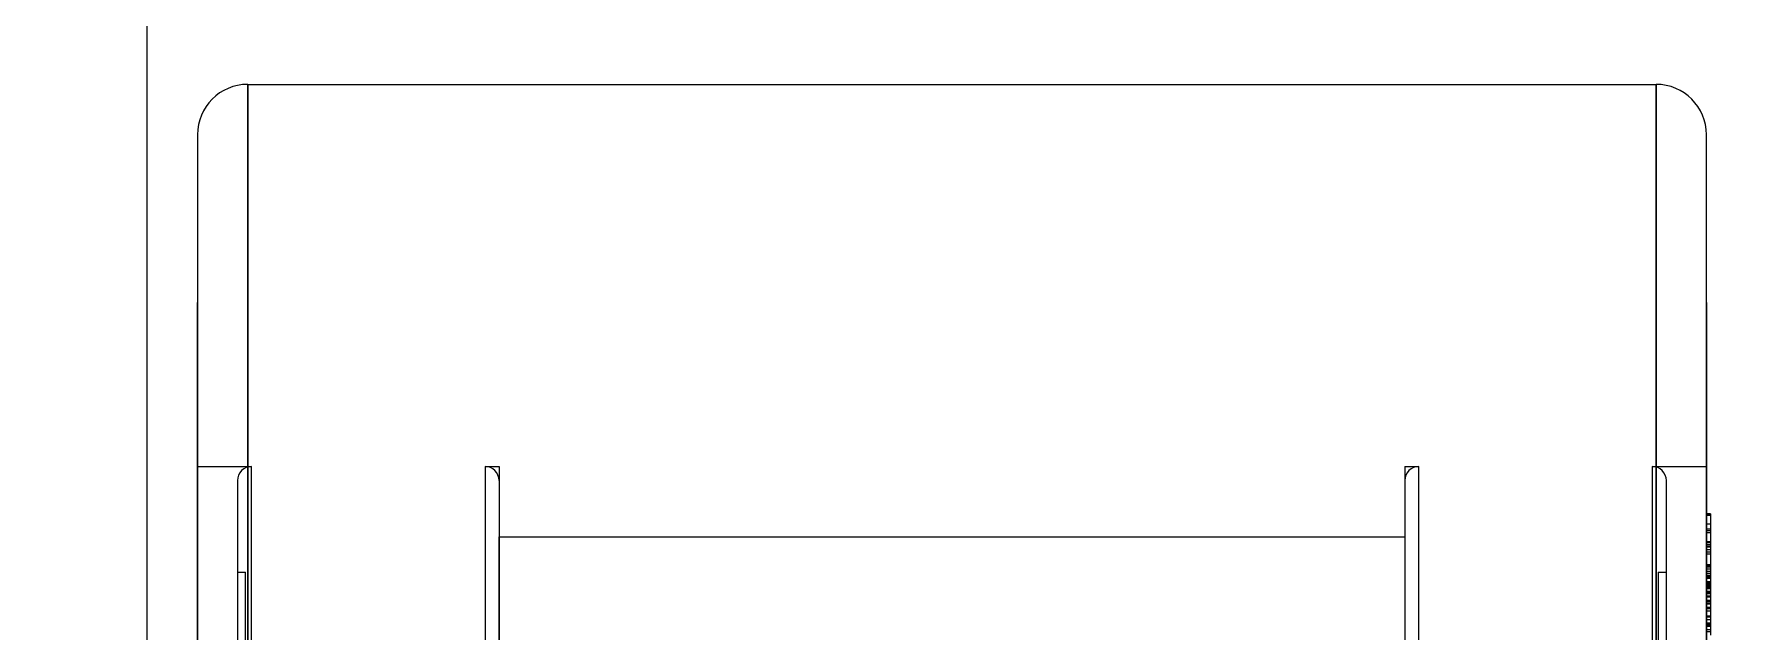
# Model space of a CAD drawing. Header units: millimetres. Extents: x -50460 to 50460, y -35640 to 35640.
# Drawn here: x -33342.3 to -33257.5, y 26542.2 to 26571.9 of the extents above; entities that cross this region are included whole.
import ezdxf

# ---------------------------------------------------------------- set-up
doc = ezdxf.new("R2010")
doc.units = ezdxf.units.MM
doc.set_wipeout_variables(frame=1)
for name, color, linetype, lineweight in [('EB0', 7, 'Continuous', 15), ('尺寸线层', 4, 'Continuous', 18), ('粗实线层', 7, 'Continuous', 15), ('粗实线层_1', 7, 'Continuous', 15), ('细实线层', 3, 'Continuous', 18)]:
    doc.layers.add(name, color=color, linetype=linetype, lineweight=lineweight)

# ---------------------------------------------------------------- blocks, each defined once
blk = doc.blocks.new('*X999')
at = {"layer": '粗实线层'}
blk.add_line((0, 177), (0, 10), dxfattribs=at)
blk = doc.blocks.new('*X997')
at = {"layer": '粗实线层_1'}
blk.add_blockref('*X999', (-101, 39.5), dxfattribs=at)
blk = doc.blocks.new('*X1003')
at = {"layer": '粗实线层'}
for p, q in [((-73.49, 42.5), (-73.49, 85)), ((-73.49, 85), (-73.49, 42.5)), ((-73.49, 85), (-3.51, 85)), ((-3.51, 42.5), (-3.51, 85)), ((-3.51, 85), (-3.51, 42.5)), ((-75.99, 82.5), (-75.99, 42.5)), ((-1.01, 42.5), (-1.01, 82.5)), ((-76, 74.15), (-76, 42.5)), ((-76, 74.15), (-75.99, 74.15)), ((-1.01, 74.15), (-1, 74.15)), ((-1, 74.15), (-1, 63.653)), ((-76, 66), (-73.3, 66)), ((-73.3, 42.5), (-73.3, 66)), ((-61.7, 66), (-61.7, 42.5)), ((-61.7, 66), (-61, 66)), ((-61, 66), (-61, 42.5)), ((-16, 66), (-16, 42.5)), ((-16, 66), (-15.3, 66)), ((-15.3, 42.5), (-15.3, 66)), ((-3.7, 66), (-3.7, 42.5)), ((-3.7, 66), (-1, 66)), ((-74, 65.3), (-74, 42.5)), ((-3, 42.5), (-3, 65.3)), ((-0.993, 63.653), (-1.01, 63.653)), ((-1, 63.653), (-1, 53.858)), ((-0.977, 63.653), (-0.993, 63.653)), ((-0.96, 63.653), (-0.977, 63.653)), ((-0.943, 63.653), (-0.96, 63.653)), ((-0.927, 63.653), (-0.943, 63.653)), ((-0.91, 63.653), (-0.927, 63.653)), ((-0.893, 63.653), (-0.91, 63.653)), ((-0.877, 63.653), (-0.893, 63.653)), ((-0.86, 63.653), (-0.877, 63.653)), ((-0.843, 63.653), (-0.86, 63.653)), ((-0.827, 63.653), (-0.843, 63.653)), ((-0.81, 63.653), (-0.827, 63.653)), ((-0.81, 63.653), (-0.81, 63.652)), ((-0.81, 63.652), (-0.81, 63.651)), ((-0.81, 63.651), (-0.81, 63.648)), ((-0.81, 63.648), (-0.81, 63.644)), ((-0.81, 63.644), (-0.81, 63.639)), ((-0.81, 63.639), (-0.81, 63.634)), ((-0.81, 63.607), (-1.01, 63.607)), ((-0.81, 63.567), (-1.01, 63.567)), ((-0.81, 63.134), (-1.01, 63.134)), ((-0.993, 62.883), (-1.01, 62.883)), ((-0.81, 62.88), (-1.01, 62.88)), ((-0.81, 62.801), (-1.01, 62.801)), ((-0.977, 62.883), (-0.993, 62.883)), ((-0.96, 62.883), (-0.977, 62.883)), ((-0.943, 62.883), (-0.96, 62.883)), ((-0.927, 62.883), (-0.943, 62.883)), ((-0.91, 62.883), (-0.927, 62.883)), ((-0.893, 62.883), (-0.91, 62.883)), ((-0.877, 62.883), (-0.893, 62.883)), ((-0.86, 62.883), (-0.877, 62.883)), ((-0.843, 62.883), (-0.86, 62.883)), ((-0.827, 62.883), (-0.843, 62.883)), ((-0.81, 62.883), (-0.827, 62.883)), ((-0.81, 63.634), (-0.81, 63.627)), ((-0.81, 63.627), (-0.81, 63.62)), ((-0.81, 63.62), (-0.81, 63.612)), ((-0.81, 63.612), (-0.81, 63.604)), ((-0.81, 63.604), (-0.81, 63.595)), ((-0.81, 63.595), (-0.81, 63.586)), ((-0.81, 63.586), (-0.81, 63.576)), ((-0.81, 63.576), (-0.81, 63.567)), ((-0.81, 63.567), (-0.81, 62.25)), ((-0.81, 62.883), (-0.81, 62.883)), ((-0.81, 62.883), (-0.81, 62.881)), ((-0.81, 62.881), (-0.81, 62.879)), ((-0.81, 62.879), (-0.81, 62.876)), ((-0.81, 62.876), (-0.81, 62.872)), ((-0.81, 62.872), (-0.81, 62.867)), ((-0.81, 62.867), (-0.81, 62.861)), ((-0.81, 62.861), (-0.81, 62.854)), ((-0.81, 62.854), (-0.81, 62.847)), ((-0.81, 62.847), (-0.81, 62.838)), ((-0.81, 62.838), (-0.81, 62.828)), ((-0.81, 62.828), (-0.81, 62.818)), ((-0.81, 62.818), (-0.81, 62.806)), ((-0.81, 62.806), (-0.81, 62.794)), ((-0.81, 62.794), (-0.81, 62.781)), ((-61, 42.5), (-61, 62.5)), ((-61, 62.5), (-16, 62.5)), ((-16, 62.5), (-16, 42.5)), ((-0.81, 62.705), (-1.01, 62.705)), ((-0.81, 62.25), (-1.01, 62.25)), ((-0.81, 62.203), (-1.01, 62.203)), ((-0.81, 62.106), (-1.01, 62.106)), ((-0.993, 62.024), (-1.01, 62.024)), ((-0.81, 61.989), (-1.01, 61.989)), ((-0.977, 62.024), (-0.993, 62.024)), ((-0.96, 62.024), (-0.977, 62.024)), ((-0.943, 62.024), (-0.96, 62.024)), ((-0.927, 62.024), (-0.943, 62.024)), ((-0.91, 62.024), (-0.927, 62.024)), ((-0.893, 62.024), (-0.91, 62.024)), ((-0.877, 62.024), (-0.893, 62.024)), ((-0.86, 62.024), (-0.877, 62.024)), ((-0.843, 62.024), (-0.86, 62.024)), ((-0.827, 62.024), (-0.843, 62.024)), ((-0.81, 62.024), (-0.827, 62.024)), ((-0.81, 62.781), (-0.81, 62.767)), ((-0.81, 62.767), (-0.81, 62.753)), ((-0.81, 62.753), (-0.81, 62.737)), ((-0.81, 62.737), (-0.81, 62.721)), ((-0.81, 62.721), (-0.81, 62.705)), ((-0.81, 62.705), (-0.81, 62.705)), ((-0.81, 62.705), (-0.81, 62.687)), ((-0.81, 62.687), (-0.81, 62.669)), ((-0.81, 62.669), (-0.81, 62.65)), ((-0.81, 62.65), (-0.81, 62.63)), ((-0.81, 62.63), (-0.81, 62.61)), ((-0.81, 62.61), (-0.81, 62.59)), ((-0.81, 62.59), (-0.81, 62.569)), ((-0.81, 62.569), (-0.81, 62.548)), ((-0.81, 62.548), (-0.81, 62.526)), ((-0.81, 62.526), (-0.81, 62.505)), ((-0.81, 62.505), (-0.81, 62.483)), ((-0.81, 62.483), (-0.81, 62.461)), ((-0.81, 62.461), (-0.81, 62.439)), ((-0.81, 62.439), (-0.81, 62.418)), ((-0.81, 62.418), (-0.81, 62.396)), ((-0.81, 62.396), (-0.81, 62.375)), ((-0.81, 62.375), (-0.81, 62.353)), ((-0.81, 62.353), (-0.81, 62.332)), ((-0.81, 62.332), (-0.81, 62.311)), ((-0.81, 62.311), (-0.81, 62.291)), ((-0.81, 62.291), (-0.81, 62.271)), ((-0.81, 62.271), (-0.81, 62.251)), ((-0.81, 62.251), (-0.81, 62.232)), ((-0.81, 62.25), (-0.81, 62.241)), ((-0.81, 62.241), (-0.81, 62.232)), ((-0.81, 62.232), (-0.81, 62.214)), ((-0.81, 62.232), (-0.81, 62.222)), ((-0.81, 62.222), (-0.81, 62.212)), ((-0.81, 62.214), (-0.81, 62.196)), ((-0.81, 62.212), (-0.81, 62.202)), ((-0.81, 62.202), (-0.81, 62.192)), ((-0.81, 62.196), (-0.81, 62.179)), ((-0.81, 62.192), (-0.81, 62.181)), ((-0.81, 62.181), (-0.81, 62.171)), ((-0.81, 62.179), (-0.81, 62.163)), ((-0.81, 62.171), (-0.81, 62.16)), ((-0.81, 62.163), (-0.81, 62.147)), ((-0.81, 62.16), (-0.81, 62.149)), ((-0.81, 62.149), (-0.81, 62.137)), ((-0.81, 62.147), (-0.81, 62.133)), ((-0.81, 62.137), (-0.81, 62.126)), ((-0.81, 62.133), (-0.81, 62.119)), ((-0.81, 62.126), (-0.81, 62.115)), ((-0.81, 62.119), (-0.81, 62.106)), ((-0.81, 62.115), (-0.81, 62.104)), ((-0.81, 62.106), (-0.81, 62.106)), ((-0.81, 62.106), (-0.81, 62.094)), ((-0.81, 62.104), (-0.81, 62.093)), ((-0.81, 62.094), (-0.81, 62.083)), ((-0.81, 62.093), (-0.81, 62.082)), ((-0.81, 62.083), (-0.81, 62.073)), ((-0.81, 62.082), (-0.81, 62.072)), ((-0.81, 62.073), (-0.81, 62.064)), ((-0.81, 62.072), (-0.81, 62.062)), ((-0.81, 62.064), (-0.81, 62.056)), ((-0.81, 62.062), (-0.81, 62.052)), ((-0.81, 62.056), (-0.81, 62.048)), ((-0.81, 62.052), (-0.81, 62.043)), ((-0.81, 62.048), (-0.81, 62.042)), ((-0.81, 62.043), (-0.81, 62.034)), ((-0.81, 62.042), (-0.81, 62.036)), ((-0.81, 62.036), (-0.81, 62.032)), ((-0.81, 62.034), (-0.81, 62.026)), ((-0.81, 62.032), (-0.81, 62.028)), ((-0.81, 62.028), (-0.81, 62.026)), ((-0.81, 62.026), (-0.81, 62.024)), ((-0.81, 62.026), (-0.81, 62.018)), ((-0.81, 62.024), (-0.81, 62.024)), ((-0.81, 62.018), (-0.81, 62.01)), ((-0.81, 62.01), (-0.81, 62.003)), ((-0.81, 62.003), (-0.81, 61.996)), ((-0.81, 61.996), (-0.81, 61.989)), ((-0.81, 61.989), (-0.81, 61.043)), ((-0.81, 61.863), (-1.01, 61.863)), ((-0.81, 61.74), (-1.01, 61.74)), ((-0.993, 61.739), (-1.01, 61.739)), ((-0.81, 61.643), (-1.01, 61.643)), ((-0.81, 61.113), (-1.01, 61.113)), ((-1.01, 60.685), (-1.01, 61.113)), ((-0.977, 61.739), (-0.993, 61.739)), ((-0.96, 61.739), (-0.977, 61.739)), ((-0.943, 61.739), (-0.96, 61.739)), ((-0.927, 61.739), (-0.943, 61.739)), ((-0.91, 61.739), (-0.927, 61.739)), ((-0.893, 61.739), (-0.91, 61.739)), ((-0.877, 61.739), (-0.893, 61.739)), ((-0.86, 61.739), (-0.877, 61.739)), ((-0.843, 61.739), (-0.86, 61.739)), ((-0.827, 61.739), (-0.843, 61.739)), ((-0.81, 61.739), (-0.827, 61.739)), ((-0.81, 61.74), (-0.81, 61.74)), ((-0.81, 61.643), (-0.81, 60.776)), ((-74, 60.75), (-73.6, 60.75)), ((-73.6, 42.5), (-73.6, 60.75)), ((-3.4, 60.75), (-3.4, 42.5)), ((-3.4, 60.75), (-3, 60.75)), ((-0.81, 61.084), (-1.01, 61.084)), ((-0.81, 61.043), (-1.01, 61.043)), ((-0.993, 60.996), (-1.01, 60.996)), ((-0.81, 60.902), (-1.01, 60.902)), ((-0.81, 60.776), (-1.01, 60.776)), ((-0.81, 60.685), (-1.01, 60.685)), ((-1.01, 60.661), (-1.01, 60.685)), ((-0.81, 60.671), (-1.01, 60.671)), ((-1.01, 60.635), (-1.01, 60.661)), ((-1.01, 60.609), (-1.01, 60.635)), ((-1.01, 60.584), (-1.01, 60.609)), ((-1.01, 60.564), (-1.01, 60.584)), ((-0.81, 60.575), (-1.01, 60.575)), ((-1.01, 60.548), (-1.01, 60.564)), ((-0.81, 60.548), (-1.01, 60.548)), ((-1.01, 60.443), (-1.01, 60.548)), ((-0.81, 60.474), (-1.01, 60.474)), ((-0.81, 60.445), (-1.01, 60.445)), ((-0.81, 60.443), (-1.01, 60.443)), ((-1.01, 60.44), (-1.01, 60.443)), ((-1.01, 60.437), (-1.01, 60.44)), ((-1.01, 60.434), (-1.01, 60.437)), ((-1.01, 60.431), (-1.01, 60.434)), ((-1.01, 60.429), (-1.01, 60.431)), ((-1.01, 60.427), (-1.01, 60.429)), ((-1.01, 60.425), (-1.01, 60.427)), ((-1.01, 60.424), (-1.01, 60.425)), ((-1.01, 60.423), (-1.01, 60.424)), ((-1.01, 60.423), (-1.01, 60.423)), ((-1.01, 60.201), (-1.01, 60.423)), ((-0.993, 60.423), (-1.01, 60.423)), ((-0.81, 60.267), (-1.01, 60.267)), ((-0.977, 60.996), (-0.993, 60.996)), ((-0.977, 60.423), (-0.993, 60.423)), ((-0.96, 60.996), (-0.977, 60.996)), ((-0.96, 60.423), (-0.977, 60.423)), ((-0.943, 60.996), (-0.96, 60.996)), ((-0.943, 60.423), (-0.96, 60.423)), ((-0.927, 60.996), (-0.943, 60.996)), ((-0.927, 60.423), (-0.943, 60.423)), ((-0.91, 60.996), (-0.927, 60.996)), ((-0.91, 60.423), (-0.927, 60.423)), ((-0.893, 60.996), (-0.91, 60.996)), ((-0.893, 60.423), (-0.91, 60.423)), ((-0.877, 60.996), (-0.893, 60.996)), ((-0.877, 60.423), (-0.893, 60.423)), ((-0.86, 60.996), (-0.877, 60.996)), ((-0.86, 60.423), (-0.877, 60.423)), ((-0.843, 60.996), (-0.86, 60.996)), ((-0.843, 60.423), (-0.86, 60.423)), ((-0.827, 60.996), (-0.843, 60.996)), ((-0.827, 60.423), (-0.843, 60.423)), ((-0.81, 60.996), (-0.827, 60.996)), ((-0.81, 60.423), (-0.827, 60.423)), ((-0.81, 61.043), (-0.81, 61.043)), ((-0.81, 61.043), (-0.81, 61.036)), ((-0.81, 61.036), (-0.81, 61.03)), ((-0.81, 61.03), (-0.81, 61.024)), ((-0.81, 61.024), (-0.81, 61.018)), ((-0.81, 61.018), (-0.81, 61.013)), ((-0.81, 61.013), (-0.81, 61.008)), ((-0.81, 61.008), (-0.81, 61.004)), ((-0.81, 61.004), (-0.81, 61.001)), ((-0.81, 61.001), (-0.81, 60.999)), ((-0.81, 60.999), (-0.81, 60.997)), ((-0.81, 60.997), (-0.81, 60.996)), ((-0.81, 60.902), (-0.81, 60.902)), ((-0.81, 60.776), (-0.81, 60.758)), ((-0.81, 60.758), (-0.81, 60.739)), ((-0.81, 60.739), (-0.81, 60.719)), ((-0.81, 60.719), (-0.81, 60.699)), ((-0.81, 60.699), (-0.81, 60.679)), ((-0.81, 60.679), (-0.81, 60.658)), ((-0.81, 60.658), (-0.81, 60.637)), ((-0.81, 60.637), (-0.81, 60.616)), ((-0.81, 60.616), (-0.81, 60.595)), ((-0.81, 60.595), (-0.81, 60.574)), ((-0.81, 60.574), (-0.81, 60.553)), ((-0.81, 60.553), (-0.81, 60.532)), ((-0.81, 60.532), (-0.81, 60.511)), ((-0.81, 60.511), (-0.81, 60.49)), ((-0.81, 60.49), (-0.81, 60.47)), ((-0.81, 60.474), (-0.81, 60.474)), ((-0.81, 60.47), (-0.81, 60.449)), ((-0.81, 60.449), (-0.81, 60.429)), ((-0.81, 60.445), (-0.81, 60.445)), ((-0.81, 60.429), (-0.81, 60.41)), ((-0.81, 60.41), (-0.81, 60.391)), ((-0.81, 60.391), (-0.81, 60.372)), ((-0.81, 60.372), (-0.81, 60.355)), ((-0.81, 60.355), (-0.81, 60.338)), ((-0.81, 60.338), (-0.81, 60.322)), ((-0.81, 60.322), (-0.81, 60.306)), ((-0.81, 60.306), (-0.81, 60.292)), ((-0.81, 60.292), (-0.81, 60.279)), ((-0.81, 60.279), (-0.81, 60.267)), ((-0.81, 60.267), (-0.81, 60.139)), ((-0.81, 60.201), (-1.01, 60.201)), ((-1.01, 60.196), (-1.01, 60.201)), ((-1.01, 60.19), (-1.01, 60.196)), ((-1.01, 60.185), (-1.01, 60.19)), ((-1.01, 60.18), (-1.01, 60.185)), ((-1.01, 60.174), (-1.01, 60.18)), ((-1.01, 60.169), (-1.01, 60.174)), ((-1.01, 60.163), (-1.01, 60.169)), ((-1.01, 60.157), (-1.01, 60.163)), ((-1.01, 60.151), (-1.01, 60.157)), ((-1.01, 60.146), (-1.01, 60.151)), ((-1.01, 60.14), (-1.01, 60.146)), ((-1.01, 60.134), (-1.01, 60.14)), ((-0.81, 60.139), (-1.01, 60.139)), ((-1.01, 60.128), (-1.01, 60.134)), ((-0.81, 60.129), (-1.01, 60.129)), ((-1.01, 60.122), (-1.01, 60.128)), ((-1.01, 60.116), (-1.01, 60.122)), ((-1.01, 60.111), (-1.01, 60.116)), ((-1.01, 60.105), (-1.01, 60.111)), ((-1.01, 60.1), (-1.01, 60.105)), ((-1.01, 60.095), (-1.01, 60.1)), ((-1.01, 60.091), (-1.01, 60.095)), ((-0.81, 60.093), (-1.01, 60.093)), ((-1.01, 60.086), (-1.01, 60.091)), ((-1.01, 60.082), (-1.01, 60.086)), ((-1.01, 60.078), (-1.01, 60.082)), ((-1.01, 60.074), (-1.01, 60.078)), ((-1.01, 60.071), (-1.01, 60.074)), ((-1.01, 60.067), (-1.01, 60.071)), ((-1.01, 60.064), (-1.01, 60.067)), ((-0.81, 60.064), (-1.01, 60.064)), ((-1.01, 59.944), (-1.01, 60.064)), ((-0.993, 60.04), (-1.01, 60.04)), ((-0.81, 59.975), (-1.01, 59.975)), ((-0.81, 59.944), (-1.01, 59.944)), ((-1.01, 59.939), (-1.01, 59.944)), ((-1.01, 59.934), (-1.01, 59.939)), ((-1.01, 59.93), (-1.01, 59.934)), ((-1.01, 59.927), (-1.01, 59.93)), ((-1.01, 59.925), (-1.01, 59.927)), ((-1.01, 59.924), (-1.01, 59.925)), ((-0.993, 59.924), (-1.01, 59.924)), ((-0.81, 59.782), (-1.01, 59.782)), ((-0.81, 59.712), (-1.01, 59.712)), ((-0.81, 59.674), (-1.01, 59.674)), ((-0.81, 59.56), (-1.01, 59.56)), ((-0.81, 59.535), (-1.01, 59.535)), ((-0.993, 59.509), (-1.01, 59.509)), ((-0.977, 60.04), (-0.993, 60.04)), ((-0.977, 59.924), (-0.993, 59.924)), ((-0.977, 59.509), (-0.993, 59.509)), ((-0.96, 60.04), (-0.977, 60.04)), ((-0.96, 59.924), (-0.977, 59.924)), ((-0.96, 59.509), (-0.977, 59.509)), ((-0.943, 60.04), (-0.96, 60.04)), ((-0.943, 59.924), (-0.96, 59.924)), ((-0.943, 59.509), (-0.96, 59.509)), ((-0.927, 60.04), (-0.943, 60.04)), ((-0.927, 59.924), (-0.943, 59.924)), ((-0.927, 59.509), (-0.943, 59.509)), ((-0.91, 60.04), (-0.927, 60.04)), ((-0.91, 59.924), (-0.927, 59.924)), ((-0.91, 59.509), (-0.927, 59.509)), ((-0.893, 60.04), (-0.91, 60.04)), ((-0.893, 59.924), (-0.91, 59.924)), ((-0.893, 59.509), (-0.91, 59.509)), ((-0.877, 60.04), (-0.893, 60.04)), ((-0.877, 59.924), (-0.893, 59.924)), ((-0.877, 59.509), (-0.893, 59.509)), ((-0.86, 60.04), (-0.877, 60.04)), ((-0.86, 59.924), (-0.877, 59.924)), ((-0.86, 59.509), (-0.877, 59.509)), ((-0.843, 60.04), (-0.86, 60.04)), ((-0.843, 59.924), (-0.86, 59.924)), ((-0.843, 59.509), (-0.86, 59.509)), ((-0.827, 60.04), (-0.843, 60.04)), ((-0.827, 59.924), (-0.843, 59.924)), ((-0.827, 59.509), (-0.843, 59.509)), ((-0.81, 60.04), (-0.827, 60.04)), ((-0.81, 59.924), (-0.827, 59.924)), ((-0.81, 59.509), (-0.827, 59.509)), ((-0.81, 60.139), (-0.81, 60.129)), ((-0.81, 60.129), (-0.81, 59.782)), ((-0.81, 60.129), (-0.81, 60.118)), ((-0.81, 60.118), (-0.81, 60.108)), ((-0.81, 60.108), (-0.81, 60.099)), ((-0.81, 60.099), (-0.81, 60.09)), ((-0.81, 60.09), (-0.81, 60.081)), ((-0.81, 60.081), (-0.81, 60.073)), ((-0.81, 60.073), (-0.81, 60.066)), ((-0.81, 60.066), (-0.81, 60.059)), ((-0.81, 60.059), (-0.81, 60.053)), ((-0.81, 60.053), (-0.81, 60.048)), ((-0.81, 60.048), (-0.81, 60.044)), ((-0.81, 60.044), (-0.81, 60.041)), ((-0.81, 60.041), (-0.81, 60.04)), ((-0.81, 60.04), (-0.81, 60.022)), ((-0.81, 60.022), (-0.81, 60.004)), ((-0.81, 60.004), (-0.81, 59.987)), ((-0.81, 59.987), (-0.81, 59.969)), ((-0.81, 59.975), (-0.81, 59.975)), ((-0.81, 59.969), (-0.81, 59.952)), ((-0.81, 59.952), (-0.81, 59.935)), ((-0.81, 59.935), (-0.81, 59.918)), ((-0.81, 59.918), (-0.81, 59.902)), ((-0.81, 59.902), (-0.81, 59.887)), ((-0.81, 59.887), (-0.81, 59.872)), ((-0.81, 59.872), (-0.81, 59.857)), ((-0.81, 59.857), (-0.81, 59.843)), ((-0.81, 59.843), (-0.81, 59.829)), ((-0.81, 59.829), (-0.81, 59.815)), ((-0.81, 59.815), (-0.81, 59.802)), ((-0.81, 59.802), (-0.81, 59.789)), ((-0.81, 59.789), (-0.81, 59.777)), ((-0.81, 59.782), (-0.81, 58.809)), ((-0.81, 59.777), (-0.81, 59.765)), ((-0.81, 59.765), (-0.81, 59.753)), ((-0.81, 59.753), (-0.81, 59.743)), ((-0.81, 59.743), (-0.81, 59.732)), ((-0.81, 59.732), (-0.81, 59.722)), ((-0.81, 59.722), (-0.81, 59.712)), ((-0.81, 59.712), (-0.81, 59.712)), ((-0.81, 59.712), (-0.81, 59.56)), ((-0.81, 59.56), (-0.81, 59.56)), ((-0.81, 59.56), (-0.81, 59.556)), ((-0.81, 59.556), (-0.81, 59.551)), ((-0.81, 59.551), (-0.81, 59.547)), ((-0.81, 59.547), (-0.81, 59.542)), ((-0.81, 59.542), (-0.81, 59.538)), ((-0.81, 59.538), (-0.81, 59.535)), ((-0.81, 59.535), (-0.81, 59.187)), ((-0.81, 59.34), (-1.01, 59.34)), ((-0.81, 59.262), (-1.01, 59.262)), ((-0.81, 59.187), (-1.01, 59.187)), ((-0.81, 59.156), (-1.01, 59.156)), ((-0.81, 58.992), (-1.01, 58.992)), ((-0.81, 58.914), (-1.01, 58.914)), ((-0.81, 58.809), (-1.01, 58.809)), ((-0.81, 58.561), (-1.01, 58.561)), ((-0.993, 58.551), (-1.01, 58.551)), ((-0.977, 58.551), (-0.993, 58.551)), ((-0.96, 58.551), (-0.977, 58.551)), ((-0.943, 58.551), (-0.96, 58.551)), ((-0.927, 58.551), (-0.943, 58.551)), ((-0.91, 58.551), (-0.927, 58.551)), ((-0.893, 58.551), (-0.91, 58.551)), ((-0.877, 58.551), (-0.893, 58.551)), ((-0.86, 58.551), (-0.877, 58.551)), ((-0.843, 58.551), (-0.86, 58.551)), ((-0.827, 58.551), (-0.843, 58.551)), ((-0.81, 58.551), (-0.827, 58.551)), ((-0.81, 59.262), (-0.81, 59.262)), ((-0.81, 59.262), (-0.81, 58.914)), ((-0.81, 59.187), (-0.81, 58.992)), ((-0.81, 58.914), (-0.81, 58.214)), ((-0.81, 58.809), (-0.81, 58.809)), ((-0.81, 58.551), (-0.81, 58.551)), ((-0.81, 58.551), (-0.81, 58.55)), ((-0.81, 58.55), (-0.81, 58.548)), ((-0.81, 58.513), (-1.01, 58.513)), ((-0.81, 58.368), (-1.01, 58.368)), ((-0.81, 58.214), (-1.01, 58.214)), ((-0.81, 58.164), (-1.01, 58.164)), ((-0.993, 58.105), (-1.01, 58.105)), ((-0.81, 58.09), (-1.01, 58.09)), ((-0.81, 58.045), (-1.01, 58.045)), ((-0.81, 57.884), (-1.01, 57.884)), ((-0.81, 57.784), (-1.01, 57.784)), ((-0.977, 58.105), (-0.993, 58.105)), ((-0.96, 58.105), (-0.977, 58.105)), ((-0.943, 58.105), (-0.96, 58.105)), ((-0.927, 58.105), (-0.943, 58.105)), ((-0.91, 58.105), (-0.927, 58.105)), ((-0.893, 58.105), (-0.91, 58.105)), ((-0.877, 58.105), (-0.893, 58.105)), ((-0.86, 58.105), (-0.877, 58.105)), ((-0.843, 58.105), (-0.86, 58.105)), ((-0.827, 58.105), (-0.843, 58.105)), ((-0.81, 58.105), (-0.827, 58.105)), ((-0.81, 58.548), (-0.81, 58.545)), ((-0.81, 58.545), (-0.81, 58.542)), ((-0.81, 58.542), (-0.81, 58.538)), ((-0.81, 58.538), (-0.81, 58.534)), ((-0.81, 58.534), (-0.81, 58.529)), ((-0.81, 58.529), (-0.81, 58.523)), ((-0.81, 58.523), (-0.81, 58.517)), ((-0.81, 58.517), (-0.81, 58.51)), ((-0.81, 58.51), (-0.81, 58.503)), ((-0.81, 58.503), (-0.81, 58.495)), ((-0.81, 58.495), (-0.81, 58.486)), ((-0.81, 58.486), (-0.81, 58.476)), ((-0.81, 58.476), (-0.81, 58.466)), ((-0.81, 58.466), (-0.81, 58.456)), ((-0.81, 58.456), (-0.81, 58.444)), ((-0.81, 58.444), (-0.81, 58.433)), ((-0.81, 58.433), (-0.81, 58.42)), ((-0.81, 58.42), (-0.81, 58.408)), ((-0.81, 58.408), (-0.81, 58.395)), ((-0.81, 58.395), (-0.81, 58.381)), ((-0.81, 58.381), (-0.81, 58.368)), ((-0.81, 58.368), (-0.81, 57.784)), ((-0.81, 58.214), (-0.81, 58.214)), ((-0.81, 58.09), (-0.81, 58.09)), ((-0.81, 57.884), (-0.81, 57.884)), ((-0.81, 57.784), (-0.81, 57.605))]:
    blk.add_line(p, q, dxfattribs=at)
for centre, radius, start, end in [((-73.49, 82.5), 2.5, 90, 180), ((-3.51, 82.5), 2.5, 359.99998, 89.99996), ((-73.3, 65.3), 0.7, 90, 180.00006), ((-61.7, 65.3), 0.7, 0.00034, 90), ((-15.3, 65.3), 0.7, 90, 180.00006), ((-3.7, 65.3), 0.7, 0.00034, 90)]:
    blk.add_arc(centre, radius, start, end, dxfattribs=at)
blk = doc.blocks.new('*X995')
at = {"layer": '粗实线层_1'}
for name, p in [('*X997', (194, -241)), ('*X1003', (171.5, -195.5))]:
    blk.add_blockref(name, p, dxfattribs=at)
blk.add_wipeout([(45, -153), (45, -161.5), (45, -161.5), (46.5, -163), (46.5, -163), (91, -163), (91, -163), (103.5, -163), (103.5, -163), (185, -163), (185, -163), (185, -170.321), (185, -170.321), (196.223, -170.321), (196.223, -170.321), (196.304, -170.192), (196.383, -170.061), (196.46, -169.929), (196.534, -169.796), (196.606, -169.661), (196.674, -169.525), (196.741, -169.387), (196.804, -169.249), (196.865, -169.109), (196.924, -168.968), (196.979, -168.826), (197.032, -168.683), (197.082, -168.539), (197.129, -168.394), (197.174, -168.248), (197.216, -168.101), (197.255, -167.953), (197.291, -167.805), (197.324, -167.656), (197.355, -167.507), (197.382, -167.357), (197.407, -167.206), (197.429, -167.055), (197.448, -166.904), (197.464, -166.752), (197.477, -166.6), (197.487, -166.448), (197.494, -166.295), (197.499, -166.143), (197.5, -165.99), (197.5, -165.99), (197.5, -153), (197.5, -153), (197.5, -140.01), (197.5, -140.01), (197.499, -139.857), (197.494, -139.705), (197.487, -139.552), (197.477, -139.4), (197.464, -139.248), (197.448, -139.096), (197.429, -138.945), (197.407, -138.794), (197.382, -138.643), (197.355, -138.493), (197.324, -138.344), (197.291, -138.195), (197.255, -138.047), (197.216, -137.899), (197.174, -137.752), (197.129, -137.606), (197.082, -137.461), (197.032, -137.317), (196.979, -137.174), (196.924, -137.032), (196.865, -136.891), (196.804, -136.751), (196.741, -136.613), (196.674, -136.475), (196.606, -136.339), (196.534, -136.204), (196.46, -136.071), (196.383, -135.939), (196.304, -135.808), (196.223, -135.679), (196.223, -135.679), (185, -135.679), (185, -135.679), (185, -143), (185, -143), (103.5, -143), (103.5, -143), (91, -143), (91, -143), (46.5, -143), (46.5, -143), (45, -144.5), (45, -144.5)]).dxf.layer = '粗实线层_1'
blk = doc.blocks.new('*X947')
at = {"layer": 'EB0'}
blk.add_blockref('*X995', (790, 1048), dxfattribs=at)
blk = doc.blocks.new('*X805')
at = {"layer": '细实线层'}
blk.add_blockref('*X947', (-1515, 4855), dxfattribs=at)

msp = doc.modelspace()

# ---------------------------------------------------------------- block references
at = {"layer": '尺寸线层'}
msp.add_blockref('*X805', (-32704.742, 20776.945), dxfattribs=at)

doc.saveas('drawing.dxf')
